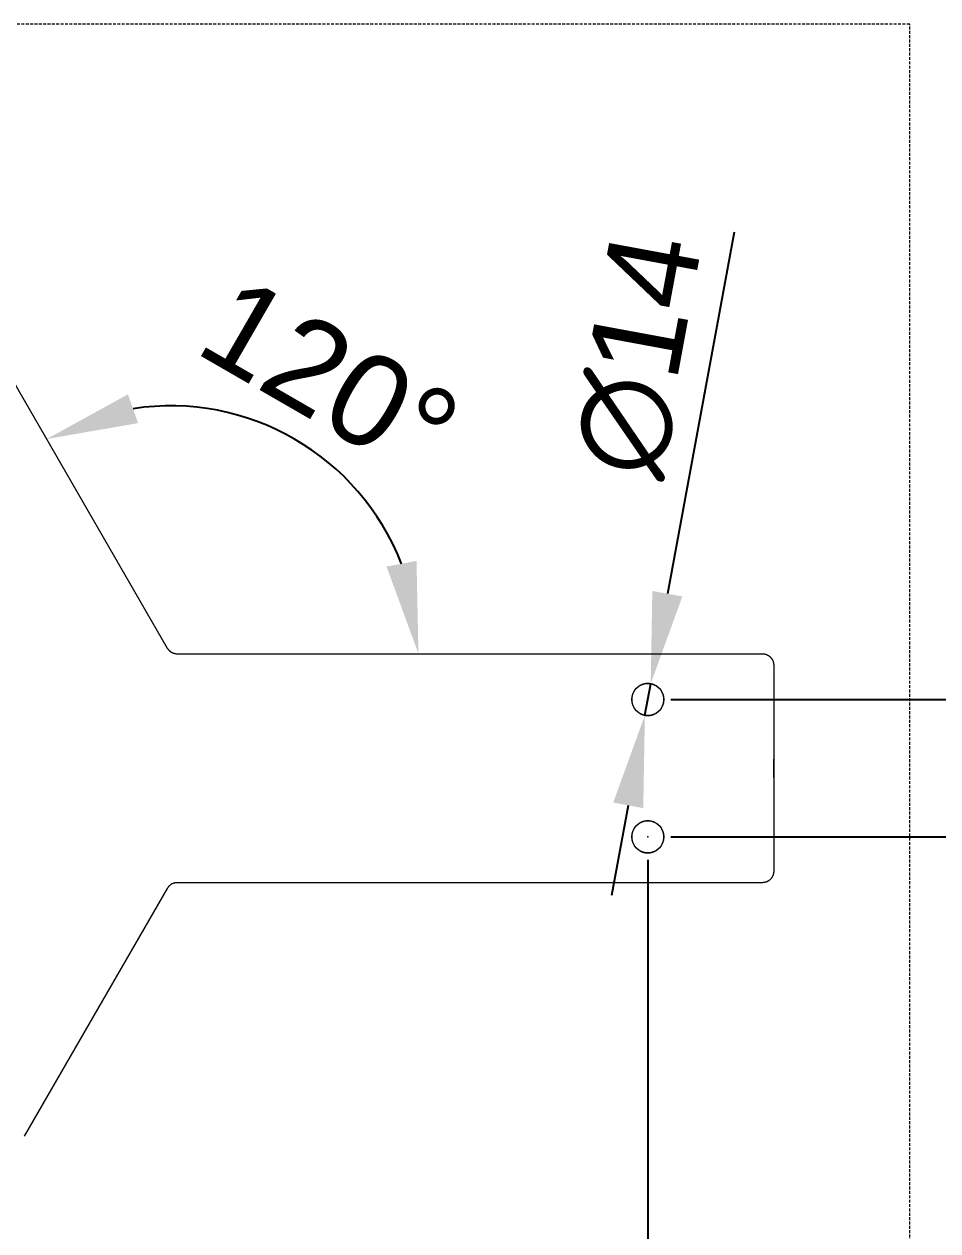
# Model space of a CAD drawing. Header units: millimetres. Extents: x -263 to 4879, y -277 to 2995.
# Drawn here: x 2541 to 2940, y 392 to 919 of the extents above; entities that cross this region are included whole.
import ezdxf

# ---------------------------------------------------------------- set-up
doc = ezdxf.new("R2010")
doc.units = ezdxf.units.MM
doc.header["$PDSIZE"] = -1
doc.linetypes.add('HIDDEN', pattern=[1.905, 1.27, -0.635])
for name, color, linetype, lineweight in [('ZANO_R', 7, 'Continuous', 0), ('ZANO_R_przerywana', 7, 'HIDDEN', 0), ('ZANO_W', 1, 'Continuous', 0)]:
    doc.layers.add(name, color=color, linetype=linetype, lineweight=lineweight)
doc.styles.add('Arial', font='arial.ttf')
doc.styles.get("Standard").update_dxf_attribs({"font": 'ARIALUNI.TTF'})
doc.dimstyles.new('pl i ang', dxfattribs={"dimtxt": 50, "dimasz": 50, "dimexe": 1.25, "dimexo": 0.625, "dimgap": 10, "dimtad": 1, "dimtoh": 1, "dimtxsty": 'Standard', "dimcen": 2.5, "dimclrd": 1, "dimclre": 1, "dimclrt": 1, "dimadec": 0, "dimazin": 0, "dimtfac": 1, "dimtmove": 0, "dimatfit": 3, "dimfxl": 1, "dimarcsym": 1})

# ---------------------------------------------------------------- blocks, each defined once
blk = doc.blocks.new('*D443')
at = {"layer": 'ZANO_W', "color": 1, "lineweight": -2}
for p, q in [((2950.33, 664.19), (2950.33, 704.19)), ((3036.6, 697.45), (3036.6, 620.07)), ((2823.44, 624.19), (2960.33, 624.19)), ((2950.33, 624.19), (2950.33, 564.19)), ((3036.6, 620.07), (2950.33, 594.19)), ((2823.44, 564.19), (2960.33, 564.19)), ((2950.33, 524.19), (2950.33, 484.19))]:
    blk.add_line(p, q, dxfattribs=at)
at = {"layer": 'ZANO_W', "color": 1}
for points in [[(2943.66, 664.19), (2956.99, 664.19), (2950.33, 624.19)], [(2956.99, 524.19), (2943.66, 524.19), (2950.33, 564.19)]]:
    blk.add_solid(points, dxfattribs=at)
at = {"layer": 'ZANO_W', "color": 1, "insert": (3006.17, 658.76), "char_height": 40, "attachment_point": 5, "rotation": 90, "style": 'Arial'}
blk.add_mtext('60', dxfattribs=at)
blk = doc.blocks.new('*D444')
at = {"layer": 'ZANO_W', "color": 1, "lineweight": -2}
for p, q in [((2851.19, 828.38), (2821.99, 670.4)), ((2812.17, 617.31), (2814.72, 631.07)), ((2804.9, 577.97), (2797.63, 538.64))]:
    blk.add_line(p, q, dxfattribs=at)
at = {"layer": 'ZANO_W', "color": 1}
for points in [[(2815.43, 671.62), (2828.54, 669.19), (2814.72, 631.07)], [(2811.46, 576.76), (2798.34, 579.18), (2812.17, 617.31)]]:
    blk.add_solid(points, dxfattribs=at)
at = {"layer": 'ZANO_W', "color": 1, "insert": (2809.21, 774.79), "char_height": 40, "attachment_point": 5, "rotation": 79.5261, "style": 'Arial'}
blk.add_mtext('∅14', dxfattribs=at)
blk = doc.blocks.new('*D445')
at = {"layer": 'ZANO_W', "color": 1, "lineweight": -2}
for p, q in [((2813.44, 554.19), (2813.44, 192.29)), ((2483.45, 363.65), (2483.45, 192.29)), ((2773.44, 202.29), (2523.45, 202.29))]:
    blk.add_line(p, q, dxfattribs=at)
at = {"layer": 'ZANO_W', "color": 1}
for points in [[(2523.45, 208.96), (2523.45, 195.63), (2483.45, 202.29)], [(2773.44, 195.63), (2773.44, 208.96), (2813.44, 202.29)]]:
    blk.add_solid(points, dxfattribs=at)
at = {"layer": 'ZANO_W', "color": 1, "insert": (2648.45, 232.73), "char_height": 40, "attachment_point": 5, "style": 'Arial'}
blk.add_mtext('330', dxfattribs=at)
blk = doc.blocks.new('*D448')
at = {"layer": 'ZANO_W', "color": 1, "lineweight": -2}
blk.add_arc((2605, 644.19), 108.27, 21.2899, 98.7101, dxfattribs=at)
at = {"layer": 'ZANO_W', "color": 1}
for points in [[(2586.39, 757.5), (2590.81, 744.92), (2550.86, 737.95)], [(2699.33, 682.27), (2712.43, 684.73), (2713.27, 644.19)]]:
    blk.add_solid(points, dxfattribs=at)
at = {"layer": 'ZANO_W', "color": 1, "insert": (2674.48, 764.52), "char_height": 40, "attachment_point": 5, "rotation": 330, "style": 'Arial'}
blk.add_mtext('120%%d', dxfattribs=at)
blk = doc.blocks.new('*D452')
at = {"layer": 'ZANO_W', "color": 1, "lineweight": -2}
for p, q in [((2813.44, 554.19), (2813.44, 121.76)), ((2431.49, 393.65), (2431.49, 121.76)), ((2773.44, 131.76), (2471.49, 131.76))]:
    blk.add_line(p, q, dxfattribs=at)
at = {"layer": 'ZANO_W', "color": 1}
for points in [[(2471.49, 138.43), (2471.49, 125.09), (2431.49, 131.76)], [(2773.44, 125.09), (2773.44, 138.43), (2813.44, 131.76)]]:
    blk.add_solid(points, dxfattribs=at)
at = {"layer": 'ZANO_W', "color": 1, "insert": (2622.46, 162.2), "char_height": 40, "attachment_point": 5, "style": 'Arial'}
blk.add_mtext('382', dxfattribs=at)

msp = doc.modelspace()

# ---------------------------------------------------------------- linework, layer by layer
at = {"layer": 'ZANO_R'}
for p, q in [((2475.78, 868), (2541.04, 754.97)), ((2541.04, 754.97), (2603.56, 646.69)), ((2603.56, 646.69), (2603.64, 646.54)), ((2603.64, 646.54), (2603.73, 646.4)), ((2603.73, 646.4), (2603.83, 646.26)), ((2603.83, 646.26), (2603.93, 646.13)), ((2603.93, 646.13), (2604.04, 646)), ((2604.04, 646), (2604.15, 645.87)), ((2604.15, 645.87), (2604.26, 645.74)), ((2604.26, 645.74), (2604.38, 645.62)), ((2604.38, 645.62), (2604.5, 645.51)), ((2604.5, 645.51), (2604.63, 645.39)), ((2604.63, 645.39), (2604.76, 645.29)), ((2604.76, 645.29), (2604.89, 645.18)), ((2604.89, 645.18), (2605.03, 645.08)), ((2605.03, 645.08), (2605.17, 644.99)), ((2605.17, 644.99), (2605.31, 644.9)), ((2605.31, 644.9), (2605.46, 644.82)), ((2605.46, 644.82), (2605.61, 644.74)), ((2605.61, 644.74), (2605.76, 644.66)), ((2605.76, 644.66), (2605.91, 644.59)), ((2605.91, 644.59), (2606.07, 644.53)), ((2606.07, 644.53), (2606.23, 644.47)), ((2606.23, 644.47), (2606.39, 644.42)), ((2606.39, 644.42), (2606.55, 644.37)), ((2606.55, 644.37), (2606.71, 644.33)), ((2606.71, 644.33), (2606.88, 644.29)), ((2606.88, 644.29), (2607.05, 644.26)), ((2607.05, 644.26), (2607.21, 644.23)), ((2607.21, 644.23), (2607.38, 644.21)), ((2607.38, 644.21), (2607.55, 644.2)), ((2607.55, 644.2), (2607.72, 644.19)), ((2607.72, 644.19), (2607.89, 644.19)), ((2607.89, 644.19), (2732.93, 644.19)), ((2732.93, 644.19), (2863.44, 644.19)), ((2863.44, 644.19), (2863.61, 644.19)), ((2863.61, 644.19), (2863.78, 644.18)), ((2863.78, 644.18), (2863.95, 644.16)), ((2863.95, 644.16), (2864.12, 644.14)), ((2864.12, 644.14), (2864.29, 644.12)), ((2864.29, 644.12), (2864.45, 644.08)), ((2864.45, 644.08), (2864.62, 644.05)), ((2864.62, 644.05), (2864.79, 644)), ((2864.79, 644), (2864.95, 643.95)), ((2864.95, 643.95), (2865.11, 643.9)), ((2865.11, 643.9), (2865.27, 643.84)), ((2865.27, 643.84), (2865.43, 643.77)), ((2865.43, 643.77), (2865.59, 643.7)), ((2865.59, 643.7), (2865.74, 643.63)), ((2865.74, 643.63), (2865.89, 643.55)), ((2865.89, 643.55), (2866.04, 643.46)), ((2866.04, 643.46), (2866.18, 643.37)), ((2866.18, 643.37), (2866.32, 643.27)), ((2866.32, 643.27), (2866.46, 643.17)), ((2866.46, 643.17), (2866.59, 643.07)), ((2866.59, 643.07), (2866.72, 642.96)), ((2866.72, 642.96), (2866.85, 642.84)), ((2866.85, 642.84), (2866.97, 642.72)), ((2866.97, 642.72), (2867.09, 642.6)), ((2867.09, 642.6), (2867.21, 642.47)), ((2867.21, 642.47), (2867.32, 642.34)), ((2867.32, 642.34), (2867.42, 642.21)), ((2867.42, 642.21), (2867.52, 642.07)), ((2867.52, 642.07), (2867.62, 641.93)), ((2867.62, 641.93), (2867.71, 641.79)), ((2867.71, 641.79), (2867.8, 641.64)), ((2867.8, 641.64), (2867.88, 641.49)), ((2867.88, 641.49), (2867.95, 641.34)), ((2867.95, 641.34), (2868.02, 641.18)), ((2868.02, 641.18), (2868.09, 641.02)), ((2868.09, 641.02), (2868.15, 640.86)), ((2868.15, 640.86), (2868.2, 640.7)), ((2868.2, 640.7), (2868.25, 640.54)), ((2868.25, 640.54), (2868.3, 640.37)), ((2868.3, 640.37), (2868.33, 640.21)), ((2868.33, 640.21), (2868.36, 640.04)), ((2868.36, 640.04), (2868.39, 639.87)), ((2868.39, 639.87), (2868.41, 639.7)), ((2868.41, 639.7), (2868.43, 639.53)), ((2868.43, 639.53), (2868.43, 639.36)), ((2868.43, 639.36), (2868.44, 639.19)), ((2868.44, 639.19), (2868.44, 549.19)), ((2807.2, 627.35), (2807.09, 627.13)), ((2807.31, 627.56), (2807.2, 627.35)), ((2807.43, 627.78), (2807.31, 627.56)), ((2807.56, 627.98), (2807.43, 627.78)), ((2807.7, 628.18), (2807.56, 627.98)), ((2807.84, 628.38), (2807.7, 628.18)), ((2807.99, 628.57), (2807.84, 628.38)), ((2808.14, 628.76), (2807.99, 628.57)), ((2808.3, 628.94), (2808.14, 628.76)), ((2808.47, 629.12), (2808.3, 628.94)), ((2808.65, 629.29), (2808.47, 629.12)), ((2808.83, 629.45), (2808.65, 629.29)), ((2809.01, 629.61), (2808.83, 629.45)), ((2809.2, 629.76), (2809.01, 629.61)), ((2809.4, 629.9), (2809.2, 629.76)), ((2809.6, 630.04), (2809.4, 629.9)), ((2809.8, 630.17), (2809.6, 630.04)), ((2810.01, 630.29), (2809.8, 630.17)), ((2810.23, 630.41), (2810.01, 630.29)), ((2810.45, 630.51), (2810.23, 630.41)), ((2810.67, 630.61), (2810.45, 630.51)), ((2810.89, 630.71), (2810.67, 630.61)), ((2811.12, 630.79), (2810.89, 630.71)), ((2811.35, 630.87), (2811.12, 630.79)), ((2811.58, 630.94), (2811.35, 630.87)), ((2811.82, 631), (2811.58, 630.94)), ((2812.06, 631.05), (2811.82, 631)), ((2812.29, 631.09), (2812.06, 631.05)), ((2812.53, 631.13), (2812.29, 631.09)), ((2812.78, 631.16), (2812.53, 631.13)), ((2813.02, 631.18), (2812.78, 631.16)), ((2813.26, 631.19), (2813.02, 631.18)), ((2813.5, 631.19), (2813.26, 631.19)), ((2813.75, 631.18), (2813.5, 631.19)), ((2813.99, 631.17), (2813.75, 631.18)), ((2814.23, 631.14), (2813.99, 631.17)), ((2814.47, 631.11), (2814.23, 631.14)), ((2814.71, 631.07), (2814.47, 631.11)), ((2814.95, 631.02), (2814.71, 631.07)), ((2815.19, 630.97), (2814.95, 631.02)), ((2815.42, 630.9), (2815.19, 630.97)), ((2815.65, 630.83), (2815.42, 630.9)), ((2815.88, 630.75), (2815.65, 630.83)), ((2816.11, 630.66), (2815.88, 630.75)), ((2816.33, 630.56), (2816.11, 630.66)), ((2816.55, 630.46), (2816.33, 630.56)), ((2816.77, 630.35), (2816.55, 630.46)), ((2816.98, 630.23), (2816.77, 630.35)), ((2817.19, 630.1), (2816.98, 630.23)), ((2817.39, 629.97), (2817.19, 630.1)), ((2817.59, 629.83), (2817.39, 629.97)), ((2817.78, 629.68), (2817.59, 629.83)), ((2817.97, 629.53), (2817.78, 629.68)), ((2818.15, 629.37), (2817.97, 629.53)), ((2818.33, 629.2), (2818.15, 629.37)), ((2818.5, 629.03), (2818.33, 629.2)), ((2818.66, 628.85), (2818.5, 629.03)), ((2818.82, 628.67), (2818.66, 628.85)), ((2818.98, 628.48), (2818.82, 628.67)), ((2819.12, 628.28), (2818.98, 628.48)), ((2819.26, 628.08), (2819.12, 628.28)), ((2819.39, 627.88), (2819.26, 628.08)), ((2819.52, 627.67), (2819.39, 627.88)), ((2819.63, 627.46), (2819.52, 627.67)), ((2819.74, 627.24), (2819.63, 627.46)), ((2819.84, 627.02), (2819.74, 627.24)), ((2806.45, 624.55), (2806.44, 624.31)), ((2806.44, 624.31), (2806.44, 624.07)), ((2806.44, 624.07), (2806.45, 623.82)), ((2806.47, 624.79), (2806.45, 624.55)), ((2806.45, 623.82), (2806.47, 623.58)), ((2806.5, 625.04), (2806.47, 624.79)), ((2806.47, 623.58), (2806.5, 623.34)), ((2806.53, 625.28), (2806.5, 625.04)), ((2806.5, 623.34), (2806.53, 623.1)), ((2806.57, 625.52), (2806.53, 625.28)), ((2806.53, 623.1), (2806.57, 622.86)), ((2806.62, 625.75), (2806.57, 625.52)), ((2806.57, 622.86), (2806.62, 622.62)), ((2806.68, 625.99), (2806.62, 625.75)), ((2806.62, 622.62), (2806.68, 622.39)), ((2806.75, 626.22), (2806.68, 625.99)), ((2806.68, 622.39), (2806.75, 622.15)), ((2806.82, 626.45), (2806.75, 626.22)), ((2806.75, 622.15), (2806.82, 621.92)), ((2806.9, 626.68), (2806.82, 626.45)), ((2806.99, 626.91), (2806.9, 626.68)), ((2807.09, 627.13), (2806.99, 626.91)), ((2819.94, 626.8), (2819.84, 627.02)), ((2820.03, 626.57), (2819.94, 626.8)), ((2820.1, 626.34), (2820.03, 626.57)), ((2820.03, 621.81), (2820.1, 622.04)), ((2820.18, 626.11), (2820.1, 626.34)), ((2820.1, 622.04), (2820.18, 622.27)), ((2820.24, 625.87), (2820.18, 626.11)), ((2820.18, 622.27), (2820.24, 622.5)), ((2820.29, 625.64), (2820.24, 625.87)), ((2820.24, 622.5), (2820.29, 622.74)), ((2820.34, 625.4), (2820.29, 625.64)), ((2820.29, 622.74), (2820.34, 622.98)), ((2820.38, 625.16), (2820.34, 625.4)), ((2820.34, 622.98), (2820.38, 623.22)), ((2820.41, 624.92), (2820.38, 625.16)), ((2820.38, 623.22), (2820.41, 623.46)), ((2820.43, 624.67), (2820.41, 624.92)), ((2820.41, 623.46), (2820.43, 623.7)), ((2820.44, 624.43), (2820.43, 624.67)), ((2820.43, 623.7), (2820.44, 623.94)), ((2820.44, 624.19), (2820.44, 624.43)), ((2820.44, 623.94), (2820.44, 624.19)), ((2806.82, 621.92), (2806.9, 621.69)), ((2806.9, 621.69), (2806.99, 621.47)), ((2806.99, 621.47), (2807.09, 621.24)), ((2807.09, 621.24), (2807.2, 621.03)), ((2807.2, 621.03), (2807.31, 620.81)), ((2807.31, 620.81), (2807.43, 620.6)), ((2807.43, 620.6), (2807.56, 620.39)), ((2807.56, 620.39), (2807.7, 620.19)), ((2807.7, 620.19), (2807.84, 620)), ((2807.84, 620), (2807.99, 619.8)), ((2807.99, 619.8), (2808.14, 619.62)), ((2808.14, 619.62), (2808.3, 619.44)), ((2808.3, 619.44), (2808.47, 619.26)), ((2808.47, 619.26), (2808.65, 619.09)), ((2808.65, 619.09), (2808.83, 618.93)), ((2808.83, 618.93), (2809.01, 618.77)), ((2809.01, 618.77), (2809.2, 618.62)), ((2809.2, 618.62), (2809.4, 618.48)), ((2809.4, 618.48), (2809.6, 618.34)), ((2809.6, 618.34), (2809.8, 618.21)), ((2809.8, 618.21), (2810.01, 618.09)), ((2810.01, 618.09), (2810.23, 617.97)), ((2810.23, 617.97), (2810.45, 617.86)), ((2810.45, 617.86), (2810.67, 617.76)), ((2810.67, 617.76), (2810.89, 617.67)), ((2810.89, 617.67), (2811.12, 617.59)), ((2811.12, 617.59), (2811.35, 617.51)), ((2811.35, 617.51), (2811.58, 617.44)), ((2811.58, 617.44), (2811.82, 617.38)), ((2811.82, 617.38), (2812.06, 617.33)), ((2812.06, 617.33), (2812.29, 617.28)), ((2812.29, 617.28), (2812.53, 617.25)), ((2812.53, 617.25), (2812.78, 617.22)), ((2812.78, 617.22), (2813.02, 617.2)), ((2813.02, 617.2), (2813.26, 617.19)), ((2813.26, 617.19), (2813.5, 617.19)), ((2813.5, 617.19), (2813.75, 617.19)), ((2813.75, 617.19), (2813.99, 617.21)), ((2813.99, 617.21), (2814.23, 617.23)), ((2814.23, 617.23), (2814.47, 617.26)), ((2814.47, 617.26), (2814.71, 617.3)), ((2814.71, 617.3), (2814.95, 617.35)), ((2814.95, 617.35), (2815.19, 617.41)), ((2815.19, 617.41), (2815.42, 617.47)), ((2815.42, 617.47), (2815.65, 617.55)), ((2815.65, 617.55), (2815.88, 617.63)), ((2815.88, 617.63), (2816.11, 617.71)), ((2816.11, 617.71), (2816.33, 617.81)), ((2816.33, 617.81), (2816.55, 617.92)), ((2816.55, 617.92), (2816.77, 618.03)), ((2816.77, 618.03), (2816.98, 618.15)), ((2816.98, 618.15), (2817.19, 618.27)), ((2817.19, 618.27), (2817.39, 618.41)), ((2817.39, 618.41), (2817.59, 618.55)), ((2817.59, 618.55), (2817.78, 618.69)), ((2817.78, 618.69), (2817.97, 618.85)), ((2817.97, 618.85), (2818.15, 619.01)), ((2818.15, 619.01), (2818.33, 619.17)), ((2818.33, 619.17), (2818.5, 619.35)), ((2818.5, 619.35), (2818.66, 619.53)), ((2818.66, 619.53), (2818.82, 619.71)), ((2818.82, 619.71), (2818.98, 619.9)), ((2818.98, 619.9), (2819.12, 620.09)), ((2819.12, 620.09), (2819.26, 620.29)), ((2819.26, 620.29), (2819.39, 620.5)), ((2819.39, 620.5), (2819.52, 620.71)), ((2819.52, 620.71), (2819.63, 620.92)), ((2819.63, 620.92), (2819.74, 621.14)), ((2819.74, 621.14), (2819.84, 621.36)), ((2819.84, 621.36), (2819.94, 621.58)), ((2819.94, 621.58), (2820.03, 621.81)), ((2868.5, 590.19), (2868.5, 598.19)), ((2808.65, 569.29), (2808.47, 569.12)), ((2808.83, 569.45), (2808.65, 569.29)), ((2809.01, 569.61), (2808.83, 569.45)), ((2809.2, 569.76), (2809.01, 569.61)), ((2809.4, 569.9), (2809.2, 569.76)), ((2809.6, 570.04), (2809.4, 569.9)), ((2809.8, 570.17), (2809.6, 570.04)), ((2810.01, 570.29), (2809.8, 570.17)), ((2810.23, 570.41), (2810.01, 570.29)), ((2810.45, 570.51), (2810.23, 570.41)), ((2810.67, 570.61), (2810.45, 570.51)), ((2810.89, 570.71), (2810.67, 570.61)), ((2811.12, 570.79), (2810.89, 570.71)), ((2811.35, 570.87), (2811.12, 570.79)), ((2811.58, 570.94), (2811.35, 570.87)), ((2811.82, 571), (2811.58, 570.94)), ((2812.06, 571.05), (2811.82, 571)), ((2812.29, 571.09), (2812.06, 571.05)), ((2812.53, 571.13), (2812.29, 571.09)), ((2812.78, 571.16), (2812.53, 571.13)), ((2813.02, 571.18), (2812.78, 571.16)), ((2813.26, 571.19), (2813.02, 571.18)), ((2813.5, 571.19), (2813.26, 571.19)), ((2813.75, 571.18), (2813.5, 571.19)), ((2813.99, 571.17), (2813.75, 571.18)), ((2814.23, 571.14), (2813.99, 571.17)), ((2814.47, 571.11), (2814.23, 571.14)), ((2814.71, 571.07), (2814.47, 571.11)), ((2814.95, 571.02), (2814.71, 571.07)), ((2815.19, 570.97), (2814.95, 571.02)), ((2815.42, 570.9), (2815.19, 570.97)), ((2815.65, 570.83), (2815.42, 570.9)), ((2815.88, 570.75), (2815.65, 570.83)), ((2816.11, 570.66), (2815.88, 570.75)), ((2816.33, 570.56), (2816.11, 570.66)), ((2816.55, 570.46), (2816.33, 570.56)), ((2816.77, 570.35), (2816.55, 570.46)), ((2816.98, 570.23), (2816.77, 570.35)), ((2817.19, 570.1), (2816.98, 570.23)), ((2817.39, 569.97), (2817.19, 570.1)), ((2817.59, 569.83), (2817.39, 569.97)), ((2817.78, 569.68), (2817.59, 569.83)), ((2817.97, 569.53), (2817.78, 569.68)), ((2818.15, 569.37), (2817.97, 569.53)), ((2818.33, 569.2), (2818.15, 569.37)), ((2806.45, 564.55), (2806.44, 564.31)), ((2806.44, 564.31), (2806.44, 564.07)), ((2806.44, 564.07), (2806.45, 563.82)), ((2806.47, 564.79), (2806.45, 564.55)), ((2806.5, 565.04), (2806.47, 564.79)), ((2806.53, 565.28), (2806.5, 565.04)), ((2806.57, 565.52), (2806.53, 565.28)), ((2806.62, 565.75), (2806.57, 565.52)), ((2806.68, 565.99), (2806.62, 565.75)), ((2806.75, 566.22), (2806.68, 565.99)), ((2806.82, 566.45), (2806.75, 566.22)), ((2806.9, 566.68), (2806.82, 566.45)), ((2806.99, 566.91), (2806.9, 566.68)), ((2807.09, 567.13), (2806.99, 566.91)), ((2807.2, 567.35), (2807.09, 567.13)), ((2807.31, 567.56), (2807.2, 567.35)), ((2807.43, 567.78), (2807.31, 567.56)), ((2807.56, 567.98), (2807.43, 567.78)), ((2807.7, 568.18), (2807.56, 567.98)), ((2807.84, 568.38), (2807.7, 568.18)), ((2807.99, 568.57), (2807.84, 568.38)), ((2808.14, 568.76), (2807.99, 568.57)), ((2808.3, 568.94), (2808.14, 568.76)), ((2808.47, 569.12), (2808.3, 568.94)), ((2818.5, 569.03), (2818.33, 569.2)), ((2818.66, 568.85), (2818.5, 569.03)), ((2818.82, 568.67), (2818.66, 568.85)), ((2818.98, 568.48), (2818.82, 568.67)), ((2819.12, 568.28), (2818.98, 568.48)), ((2819.26, 568.08), (2819.12, 568.28)), ((2819.39, 567.88), (2819.26, 568.08)), ((2819.52, 567.67), (2819.39, 567.88)), ((2819.63, 567.46), (2819.52, 567.67)), ((2819.74, 567.24), (2819.63, 567.46)), ((2819.84, 567.02), (2819.74, 567.24)), ((2819.94, 566.8), (2819.84, 567.02)), ((2820.03, 566.57), (2819.94, 566.8)), ((2820.1, 566.34), (2820.03, 566.57)), ((2820.18, 566.11), (2820.1, 566.34)), ((2820.24, 565.87), (2820.18, 566.11)), ((2820.29, 565.64), (2820.24, 565.87)), ((2820.34, 565.4), (2820.29, 565.64)), ((2820.38, 565.16), (2820.34, 565.4)), ((2820.41, 564.92), (2820.38, 565.16)), ((2820.43, 564.67), (2820.41, 564.92)), ((2820.44, 564.43), (2820.43, 564.67)), ((2820.44, 564.19), (2820.44, 564.43)), ((2820.44, 563.94), (2820.44, 564.19)), ((2806.45, 563.82), (2806.47, 563.58)), ((2806.47, 563.58), (2806.5, 563.34)), ((2806.5, 563.34), (2806.53, 563.1)), ((2806.53, 563.1), (2806.57, 562.86)), ((2806.57, 562.86), (2806.62, 562.62)), ((2806.62, 562.62), (2806.68, 562.39)), ((2806.68, 562.39), (2806.75, 562.15)), ((2806.75, 562.15), (2806.82, 561.92)), ((2806.82, 561.92), (2806.9, 561.69)), ((2806.9, 561.69), (2806.99, 561.47)), ((2806.99, 561.47), (2807.09, 561.24)), ((2807.09, 561.24), (2807.2, 561.03)), ((2807.2, 561.03), (2807.31, 560.81)), ((2807.31, 560.81), (2807.43, 560.6)), ((2807.43, 560.6), (2807.56, 560.39)), ((2807.56, 560.39), (2807.7, 560.19)), ((2807.7, 560.19), (2807.84, 560)), ((2807.84, 560), (2807.99, 559.8)), ((2807.99, 559.8), (2808.14, 559.62)), ((2808.14, 559.62), (2808.3, 559.44)), ((2808.3, 559.44), (2808.47, 559.26)), ((2808.47, 559.26), (2808.65, 559.09)), ((2808.65, 559.09), (2808.83, 558.93)), ((2808.83, 558.93), (2809.01, 558.77)), ((2809.01, 558.77), (2809.2, 558.62)), ((2817.78, 558.69), (2817.97, 558.85)), ((2817.97, 558.85), (2818.15, 559.01)), ((2818.15, 559.01), (2818.33, 559.17)), ((2818.33, 559.17), (2818.5, 559.35)), ((2818.5, 559.35), (2818.66, 559.53)), ((2818.66, 559.53), (2818.82, 559.71)), ((2818.82, 559.71), (2818.98, 559.9)), ((2818.98, 559.9), (2819.12, 560.09)), ((2819.12, 560.09), (2819.26, 560.29)), ((2819.26, 560.29), (2819.39, 560.5)), ((2819.39, 560.5), (2819.52, 560.71)), ((2819.52, 560.71), (2819.63, 560.92)), ((2819.63, 560.92), (2819.74, 561.14)), ((2819.74, 561.14), (2819.84, 561.36)), ((2819.84, 561.36), (2819.94, 561.58)), ((2819.94, 561.58), (2820.03, 561.81)), ((2820.03, 561.81), (2820.1, 562.04)), ((2820.1, 562.04), (2820.18, 562.27)), ((2820.18, 562.27), (2820.24, 562.5)), ((2820.24, 562.5), (2820.29, 562.74)), ((2820.29, 562.74), (2820.34, 562.98)), ((2820.34, 562.98), (2820.38, 563.22)), ((2820.38, 563.22), (2820.41, 563.46)), ((2820.41, 563.46), (2820.43, 563.7)), ((2820.43, 563.7), (2820.44, 563.94)), ((2809.2, 558.62), (2809.4, 558.48)), ((2809.4, 558.48), (2809.6, 558.34)), ((2809.6, 558.34), (2809.8, 558.21)), ((2809.8, 558.21), (2810.01, 558.09)), ((2810.01, 558.09), (2810.23, 557.97)), ((2810.23, 557.97), (2810.45, 557.86)), ((2810.45, 557.86), (2810.67, 557.76)), ((2810.67, 557.76), (2810.89, 557.67)), ((2810.89, 557.67), (2811.12, 557.59)), ((2811.12, 557.59), (2811.35, 557.51)), ((2811.35, 557.51), (2811.58, 557.44)), ((2811.58, 557.44), (2811.82, 557.38)), ((2811.82, 557.38), (2812.06, 557.33)), ((2812.06, 557.33), (2812.29, 557.28)), ((2812.29, 557.28), (2812.53, 557.25)), ((2812.53, 557.25), (2812.78, 557.22)), ((2812.78, 557.22), (2813.02, 557.2)), ((2813.02, 557.2), (2813.26, 557.19)), ((2813.26, 557.19), (2813.5, 557.19)), ((2813.5, 557.19), (2813.75, 557.19)), ((2813.75, 557.19), (2813.99, 557.21)), ((2813.99, 557.21), (2814.23, 557.23)), ((2814.23, 557.23), (2814.47, 557.26)), ((2814.47, 557.26), (2814.71, 557.3)), ((2814.71, 557.3), (2814.95, 557.35)), ((2814.95, 557.35), (2815.19, 557.41)), ((2815.19, 557.41), (2815.42, 557.47)), ((2815.42, 557.47), (2815.65, 557.55)), ((2815.65, 557.55), (2815.88, 557.63)), ((2815.88, 557.63), (2816.11, 557.71)), ((2816.11, 557.71), (2816.33, 557.81)), ((2816.33, 557.81), (2816.55, 557.92)), ((2816.55, 557.92), (2816.77, 558.03)), ((2816.77, 558.03), (2816.98, 558.15)), ((2816.98, 558.15), (2817.19, 558.27)), ((2817.19, 558.27), (2817.39, 558.41)), ((2817.39, 558.41), (2817.59, 558.55)), ((2817.59, 558.55), (2817.78, 558.69)), ((2868.33, 548.17), (2868.3, 548)), ((2868.36, 548.34), (2868.33, 548.17)), ((2868.39, 548.51), (2868.36, 548.34)), ((2868.41, 548.68), (2868.39, 548.51)), ((2868.43, 548.85), (2868.41, 548.68)), ((2868.44, 549.19), (2868.43, 549.02)), ((2868.43, 549.02), (2868.43, 548.85)), ((2604.63, 542.98), (2604.51, 542.87)), ((2604.76, 543.09), (2604.63, 542.98)), ((2604.9, 543.19), (2604.76, 543.09)), ((2605.03, 543.29), (2604.9, 543.19)), ((2605.17, 543.39), (2605.03, 543.29)), ((2605.32, 543.48), (2605.17, 543.39)), ((2605.46, 543.56), (2605.32, 543.48)), ((2605.61, 543.64), (2605.46, 543.56)), ((2605.76, 543.71), (2605.61, 543.64)), ((2605.92, 543.78), (2605.76, 543.71)), ((2606.07, 543.85), (2605.92, 543.78)), ((2606.23, 543.91), (2606.07, 543.85)), ((2606.39, 543.96), (2606.23, 543.91)), ((2606.55, 544.01), (2606.39, 543.96)), ((2606.72, 544.05), (2606.55, 544.01)), ((2606.88, 544.09), (2606.72, 544.05)), ((2607.05, 544.12), (2606.88, 544.09)), ((2607.22, 544.14), (2607.05, 544.12)), ((2607.38, 544.16), (2607.22, 544.14)), ((2607.55, 544.18), (2607.38, 544.16)), ((2607.72, 544.19), (2607.55, 544.18)), ((2607.89, 544.19), (2607.72, 544.19)), ((2732.93, 544.19), (2607.89, 544.19)), ((2863.44, 544.19), (2732.93, 544.19)), ((2863.61, 544.19), (2863.44, 544.19)), ((2863.78, 544.2), (2863.61, 544.19)), ((2863.95, 544.21), (2863.78, 544.2)), ((2864.12, 544.23), (2863.95, 544.21)), ((2864.29, 544.26), (2864.12, 544.23)), ((2864.45, 544.29), (2864.29, 544.26)), ((2864.62, 544.33), (2864.45, 544.29)), ((2864.79, 544.37), (2864.62, 544.33)), ((2864.95, 544.42), (2864.79, 544.37)), ((2865.11, 544.48), (2864.95, 544.42)), ((2865.27, 544.54), (2865.11, 544.48)), ((2865.43, 544.6), (2865.27, 544.54)), ((2865.59, 544.67), (2865.43, 544.6)), ((2865.74, 544.75), (2865.59, 544.67)), ((2865.89, 544.83), (2865.74, 544.75)), ((2866.04, 544.92), (2865.89, 544.83)), ((2866.18, 545.01), (2866.04, 544.92)), ((2866.32, 545.1), (2866.18, 545.01)), ((2866.46, 545.2), (2866.32, 545.1)), ((2866.59, 545.31), (2866.46, 545.2)), ((2866.72, 545.42), (2866.59, 545.31)), ((2866.85, 545.53), (2866.72, 545.42)), ((2866.97, 545.65), (2866.85, 545.53)), ((2867.09, 545.78), (2866.97, 545.65)), ((2867.21, 545.9), (2867.09, 545.78)), ((2867.32, 546.03), (2867.21, 545.9)), ((2867.42, 546.17), (2867.32, 546.03)), ((2867.52, 546.3), (2867.42, 546.17)), ((2867.62, 546.45), (2867.52, 546.3)), ((2867.71, 546.59), (2867.62, 546.45)), ((2867.8, 546.74), (2867.71, 546.59)), ((2867.88, 546.89), (2867.8, 546.74)), ((2867.95, 547.04), (2867.88, 546.89)), ((2868.02, 547.2), (2867.95, 547.04)), ((2868.09, 547.35), (2868.02, 547.2)), ((2868.15, 547.51), (2868.09, 547.35)), ((2868.2, 547.68), (2868.15, 547.51)), ((2868.25, 547.84), (2868.2, 547.68)), ((2868.3, 548), (2868.25, 547.84)), ((2603.56, 541.69), (2541.04, 433.4)), ((2603.65, 541.83), (2603.56, 541.69)), ((2603.74, 541.97), (2603.65, 541.83)), ((2603.83, 542.11), (2603.74, 541.97)), ((2603.94, 542.25), (2603.83, 542.11)), ((2604.04, 542.38), (2603.94, 542.25)), ((2604.15, 542.51), (2604.04, 542.38)), ((2604.27, 542.63), (2604.15, 542.51)), ((2604.38, 542.75), (2604.27, 542.63)), ((2604.51, 542.87), (2604.38, 542.75))]:
    msp.add_line(p, q, dxfattribs=at)
for centre in [(2813.44, 624.19), (2813.44, 564.19)]:
    msp.add_circle(centre, 7, dxfattribs=at)
for p in [(2813.44, 624.19), (2813.44, 564.19)]:
    msp.add_point(p, dxfattribs=at)
at = {"layer": 'ZANO_R_przerywana'}
for p, q in [((2927.84, 919.19), (2327.84, 919.19)), ((2927.84, 269.19), (2927.84, 919.19))]:
    msp.add_line(p, q, dxfattribs=at)

# ---------------------------------------------------------------- dimensions: what is measured, and where the dimension line sits
at = {"layer": 'ZANO_W'}
dim = msp.add_diameter_dim_2p(p1=(2812.17, 617.31), p2=(2814.72, 631.07), dimstyle='pl i ang', override={"dimtxt": 40, "dimasz": 40, "dimexe": 10, "dimexo": 10, "dimtoh": 0, "dimdec": 0, "dimtxsty": 'Arial', "dimtdec": 0, "dimtmove": 1}, dxfattribs=at)
dim.commit()
dim.dimension.update_dxf_attribs({"geometry": '*D444', "text_midpoint": (2809.21, 774.79)})
dim = msp.add_angular_dim_2l(base=(2687.94, 713.78), line1=((2541.04, 754.97), (2603.56, 646.69)), line2=((2607.89, 644.19), (2732.93, 644.19)), dimstyle='pl i ang', override={"dimtxt": 40, "dimasz": 40, "dimexe": 10, "dimexo": 10, "dimtoh": 0, "dimdec": 0, "dimtxsty": 'Arial', "dimtdec": 0, "dimtmove": 1}, dxfattribs=at)
dim.commit()
dim.dimension.update_dxf_attribs({"geometry": '*D448', "text_midpoint": (2674.48, 764.52)})
dim = msp.add_linear_dim(base=(2950.33, 564.19), p1=(2813.44, 624.19), p2=(2813.44, 564.19), angle=90, dimstyle='pl i ang', override={"dimtxt": 40, "dimasz": 40, "dimexe": 10, "dimexo": 10, "dimtoh": 0, "dimdec": 0, "dimtxsty": 'Arial', "dimtdec": 0, "dimtmove": 1}, dxfattribs=at)
dim.commit()
dim.dimension.update_dxf_attribs({"geometry": '*D443', "text_midpoint": (3006.17, 630.07)})
for base, p2, picture, middle in [((2431.49, 131.76), (2431.49, 403.65), '*D452', (2622.46, 162.2)), ((2483.45, 202.29), (2483.45, 373.65), '*D445', (2648.45, 232.73))]:
    dim = msp.add_linear_dim(base=base, p1=(2813.44, 564.19), p2=p2, dimstyle='pl i ang', override={"dimtxt": 40, "dimasz": 40, "dimexe": 10, "dimexo": 10, "dimtoh": 0, "dimdec": 0, "dimtxsty": 'Arial', "dimtdec": 0, "dimtmove": 1}, dxfattribs=at)
    dim.commit()
    dim.dimension.update_dxf_attribs({"geometry": picture, "text_midpoint": middle})

doc.saveas('drawing.dxf')
